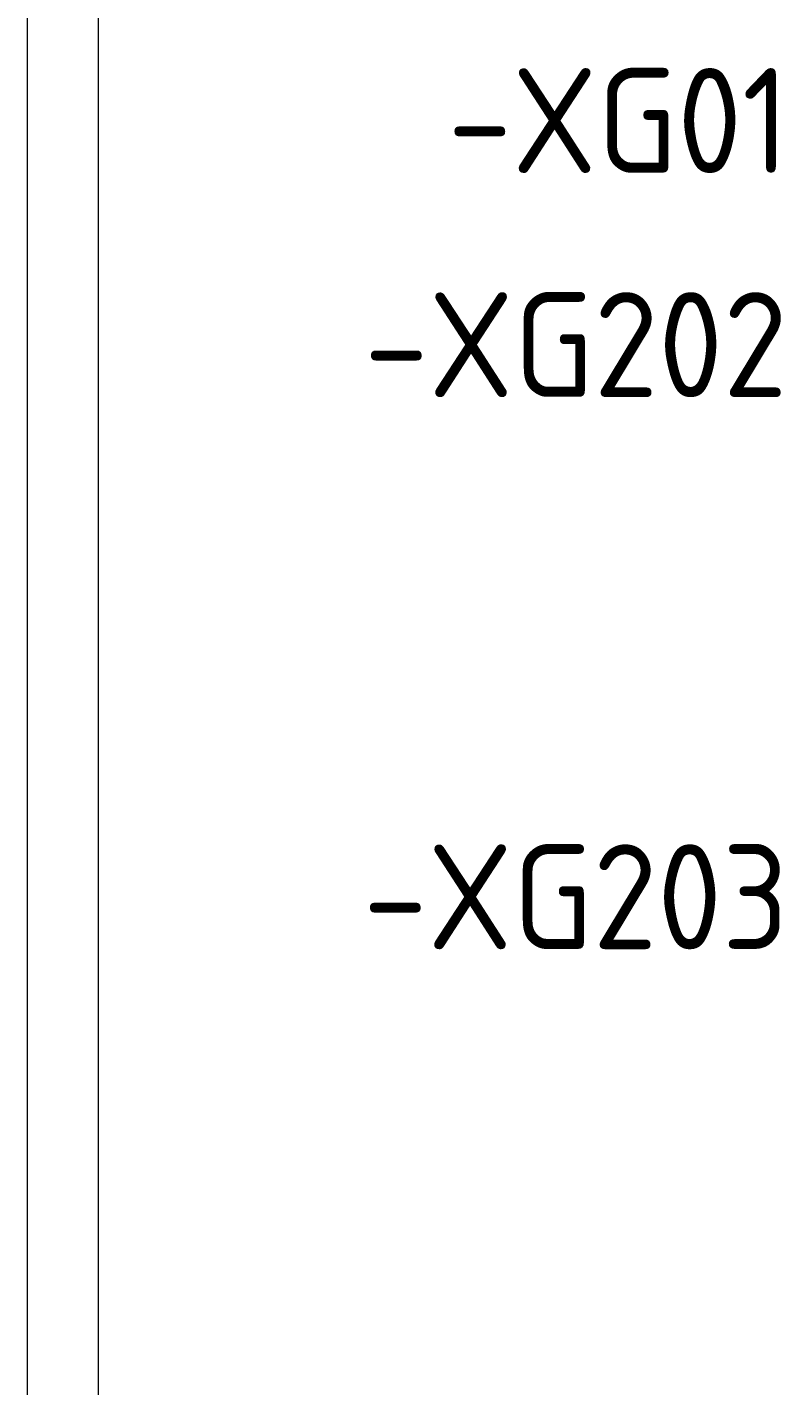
# Model space of a CAD drawing. Header units: millimetres. Extents: x 1880 to 4113, y 771 to 2990.
# Drawn here: x 2985.2 to 3128.9, y 1465 to 1724 of the extents above; entities that cross this region are included whole.
import ezdxf

# ---------------------------------------------------------------- set-up
doc = ezdxf.new("R2010")
doc.units = ezdxf.units.MM
for name, color, linetype in [('000-PI-ORMAR', 2, 'Continuous'), ('000-PI_TEXT', 7, 'Continuous'), ('002-PI-Kabelska kanalica', 150, 'Continuous')]:
    doc.layers.add(name, color=color, linetype=linetype)
doc.styles.add('PI0', font='isocpeur.ttf', dxfattribs={"width": 0.9})

msp = doc.modelspace()

# ---------------------------------------------------------------- linework, layer by layer
at = {"layer": '000-PI-ORMAR', "color": 0, "linetype": 'ByBlock', "lineweight": 0}
msp.add_line((2985.2, 2779.12), (2985.2, 889.12), dxfattribs=at)
at = {"layer": '002-PI-Kabelska kanalica', "color": 0, "linetype": 'ByBlock', "lineweight": 0}
msp.add_line((2998.7, 2624.72), (2998.7, 1193.72), dxfattribs=at)

# ---------------------------------------------------------------- texts
at = {"layer": '000-PI_TEXT', "color": 0, "linetype": 'ByBlock', "lineweight": 0, "style": 'PI0', "width": 0.9}
for s, p in [('-XG01', (3065.35, 1696.17)), ('-XG202', (3049.43, 1653.45)), ('-XG203', (3049.24, 1548.22))]:
    msp.add_text(s, height=20, dxfattribs=at).set_placement(p)

doc.saveas('drawing.dxf')
